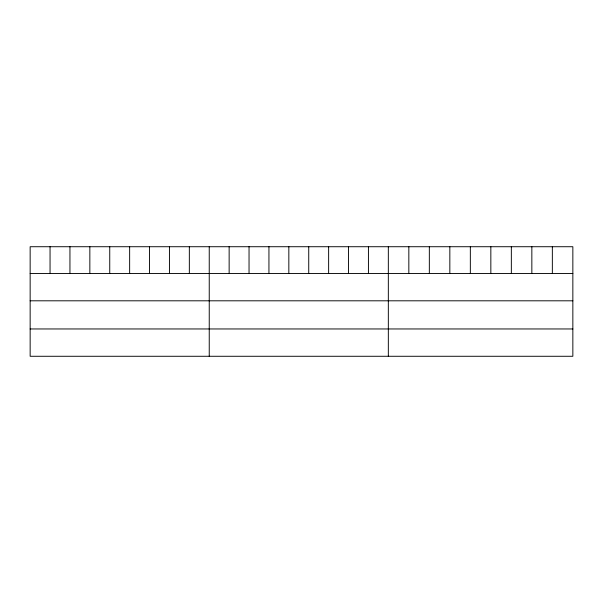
<?xml version="1.0" encoding="UTF-8"?>
<svg xmlns="http://www.w3.org/2000/svg" width="603" height="603" viewBox="0 0 603 603"><rect width="100%" height="100%" fill="white"/><g stroke="black" fill="none" stroke-linecap="round" stroke-linejoin="round"><path stroke-width="0.9" d="M572.85 273.483L572.85 356.275L30.15 356.275L30.15 246.725L572.85 246.725L572.85 273.483L30.15 273.483M30.15 300.807L572.85 300.807M30.15 328.959L572.85 328.959M552.348 246.725L552.348 273.483M531.846 246.725L531.846 273.483M511.344 246.725L511.344 273.483M490.842 246.725L490.842 273.483M470.34 246.725L470.34 273.483M449.838 246.725L449.838 273.483M429.336 246.725L429.336 273.483M408.834 246.725L408.834 273.483M388.332 246.725L388.332 356.275M368.433 246.725L368.433 273.483M348.534 246.725L348.534 273.483M328.635 246.725L328.635 273.483M308.736 246.725L308.736 273.483M288.837 246.725L288.837 273.483M268.938 246.725L268.938 273.483M249.039 246.725L249.039 273.483M229.14 246.725L229.14 273.483M209.241 246.725L209.241 356.275M189.342 246.725L189.342 273.483M169.443 246.725L169.443 273.483M149.544 246.725L149.544 273.483M129.645 246.725L129.645 273.483M109.746 246.725L109.746 273.483M89.847 246.725L89.847 273.483M69.948 246.725L69.948 273.483M50.049 246.725L50.049 273.483"/></g></svg>
